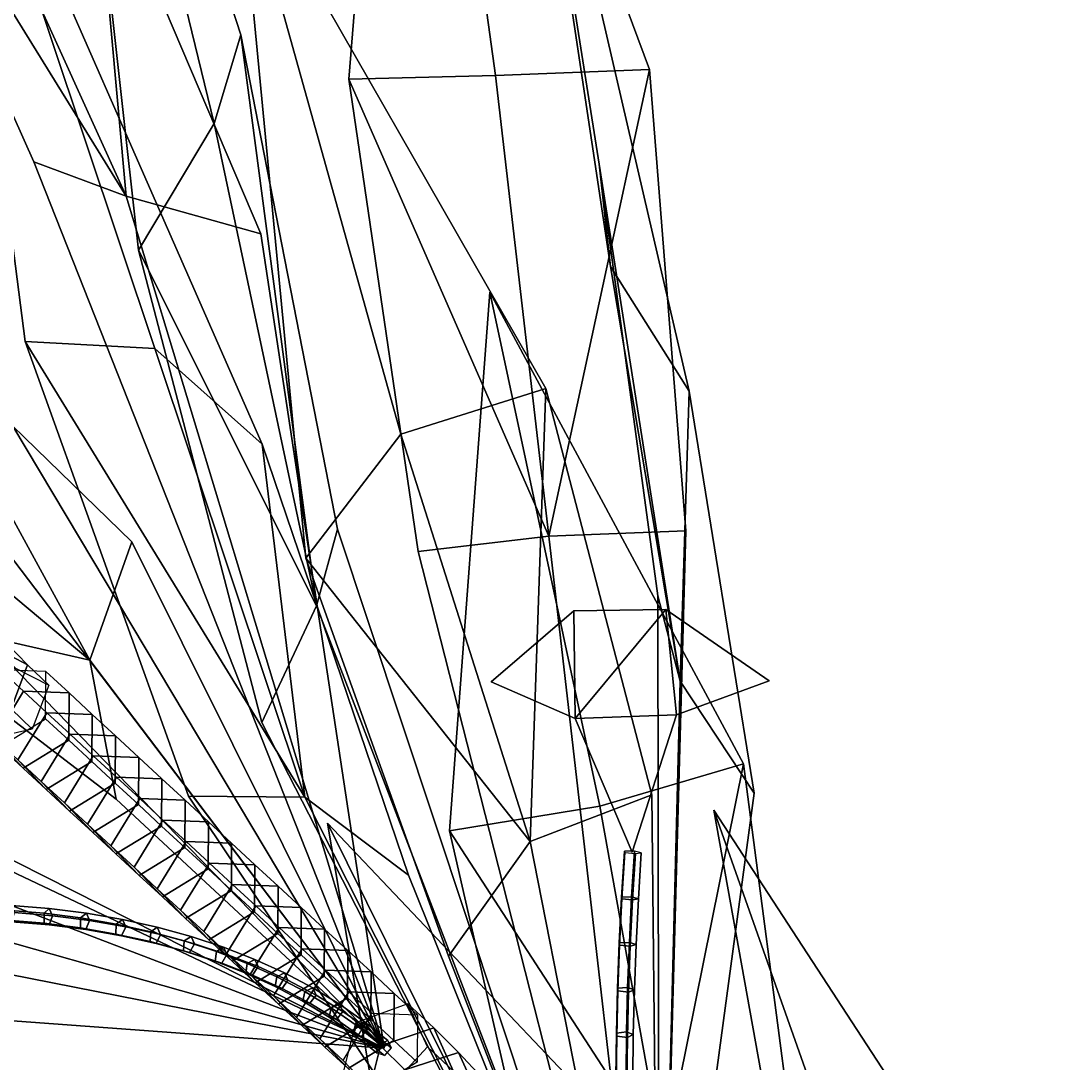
# Model space of a CAD drawing. Header units: metres. Extents: x -366 to 149, y -229 to 234.
# Drawn here: x -53.7 to -20.08, y 85.99 to 119.72 of the extents above; entities that cross this region are included whole.
import ezdxf

# ---------------------------------------------------------------- set-up
doc = ezdxf.new("R2010")
doc.units = ezdxf.units.M

msp = doc.modelspace()

# ---------------------------------------------------------------- linework, layer by layer
at = {"layer": 'coral-li_Intrnd', "color": 3}
for points in [[(-53.4793, 98.8821, 434.1745), (-54.1523, 99.5662, 435.1648), (-55.2157, 100.1099, 434.0666), (-54.5541, 99.4371, 433.0932)], [(-54.01513, 97.4591, 434.7403), (-54.7067, 98.1616, 435.7581), (-54.1523, 99.5662, 435.1648), (-53.4793, 98.8821, 434.1745)], [(-52.7984, 98.2219, 433.1588), (-53.4793, 98.8821, 434.1745), (-54.5541, 99.4371, 433.0932), (-53.8732, 98.7769, 432.0775)], [(-53.3342, 96.7988, 433.7246), (-54.01513, 97.4591, 434.7403), (-53.4793, 98.8821, 434.1745), (-52.7984, 98.2219, 433.1588)], [(-53.6124, 98.0225, 430.6979), (-54.3644, 98.7169, 431.835), (-55.2995, 97.1914, 432.1482), (-54.5475, 96.497, 431.0112)], [(-52.1386, 97.9684, 431.7058), (-52.8906, 98.6628, 432.8428), (-54.3644, 98.7169, 431.835), (-53.6124, 98.0225, 430.6979)], [(-52.1488, 96.441, 432.6319), (-52.9009, 97.1354, 433.769), (-52.8906, 98.6628, 432.8428), (-52.1386, 97.9684, 431.7058)], [(-52.8603, 97.328, 429.5609), (-53.6124, 98.0225, 430.6979), (-54.5475, 96.497, 431.0112), (-53.7954, 95.8025, 429.8741)], [(-51.3865, 97.2739, 430.5687), (-52.1386, 97.9684, 431.7058), (-53.6124, 98.0225, 430.6979), (-52.8603, 97.328, 429.5609)], [(-51.3967, 95.7465, 431.4948), (-52.1488, 96.441, 432.6319), (-52.1386, 97.9684, 431.7058), (-51.3865, 97.2739, 430.5687)], [(-54.7677, 96.4727, 432.9757), (-55.4486, 97.1329, 433.9914), (-54.01513, 97.4591, 434.7403), (-53.3342, 96.7988, 433.7246)], [(-54.5475, 96.497, 431.0112), (-55.2995, 97.1914, 432.1482), (-54.3811, 96.2313, 433.3421), (-53.629, 95.5368, 432.2051)], [(-52.1083, 96.6335, 428.4238), (-52.8603, 97.328, 429.5609), (-53.7954, 95.8025, 429.8741), (-53.04338, 95.108, 428.7371)], [(-50.6344, 96.5794, 429.4317), (-51.3865, 97.2739, 430.5687), (-52.8603, 97.328, 429.5609), (-52.1083, 96.6335, 428.4238)], [(-50.6447, 95.05206, 430.3578), (-51.3967, 95.7465, 431.4948), (-51.3865, 97.2739, 430.5687), (-50.6344, 96.5794, 429.4317)], [(-53.629, 95.5368, 432.2051), (-54.3811, 96.2313, 433.3421), (-52.9009, 97.1354, 433.769), (-52.1488, 96.441, 432.6319)], [(-53.7954, 95.8025, 429.8741), (-54.5475, 96.497, 431.0112), (-53.629, 95.5368, 432.2051), (-52.877, 94.8423, 431.068)], [(-51.3562, 95.939, 427.2868), (-52.1083, 96.6335, 428.4238), (-53.04338, 95.108, 428.7371), (-52.2913, 94.4136, 427.6)], [(-49.8824, 95.8849, 428.2946), (-50.6344, 96.5794, 429.4317), (-52.1083, 96.6335, 428.4238), (-51.3562, 95.939, 427.2868)], [(-49.8926, 94.3575, 429.2207), (-50.6447, 95.05206, 430.3578), (-50.6344, 96.5794, 429.4317), (-49.8824, 95.8849, 428.2946)], [(-52.877, 94.8423, 431.068), (-53.629, 95.5368, 432.2051), (-52.1488, 96.441, 432.6319), (-51.3967, 95.7465, 431.4948)], [(-53.04338, 95.108, 428.7371), (-53.7954, 95.8025, 429.8741), (-52.877, 94.8423, 431.068), (-52.1249, 94.1479, 429.931)], [(-50.6041, 95.2446, 426.1497), (-51.3562, 95.939, 427.2868), (-52.2913, 94.4136, 427.6), (-51.5392, 93.7191, 426.463)], [(-49.1303, 95.1905, 427.1576), (-49.8824, 95.8849, 428.2946), (-51.3562, 95.939, 427.2868), (-50.6041, 95.2446, 426.1497)], [(-49.1406, 93.6631, 428.0837), (-49.8926, 94.3575, 429.2207), (-49.8824, 95.8849, 428.2946), (-49.1303, 95.1905, 427.1576)], [(-52.1249, 94.1479, 429.931), (-52.877, 94.8423, 431.068), (-51.3967, 95.7465, 431.4948), (-50.6447, 95.05206, 430.3578)], [(-49.8521, 94.5501, 425.0127), (-50.6041, 95.2446, 426.1497), (-51.5392, 93.7191, 426.463), (-50.7872, 93.02465, 425.3259)], [(-48.3783, 94.496, 426.0205), (-49.1303, 95.1905, 427.1576), (-50.6041, 95.2446, 426.1497), (-49.8521, 94.5501, 425.0127)], [(-48.3885, 92.9686, 426.9466), (-49.1406, 93.6631, 428.0837), (-49.1303, 95.1905, 427.1576), (-48.3783, 94.496, 426.0205)], [(-52.2913, 94.4136, 427.6), (-53.04338, 95.108, 428.7371), (-52.1249, 94.1479, 429.931), (-51.3729, 93.4534, 428.7939)], [(-51.3729, 93.4534, 428.7939), (-52.1249, 94.1479, 429.931), (-50.6447, 95.05206, 430.3578), (-49.8926, 94.3575, 429.2207)], [(-49.1, 93.8556, 423.8756), (-49.8521, 94.5501, 425.0127), (-50.7872, 93.02465, 425.3259), (-50.03514, 92.3301, 424.1888)], [(-47.6262, 93.8015, 424.8835), (-48.3783, 94.496, 426.0205), (-49.8521, 94.5501, 425.0127), (-49.1, 93.8556, 423.8756)], [(-47.6364, 92.2741, 425.8096), (-48.3885, 92.9686, 426.9466), (-48.3783, 94.496, 426.0205), (-47.6262, 93.8015, 424.8835)], [(-51.5392, 93.7191, 426.463), (-52.2913, 94.4136, 427.6), (-51.3729, 93.4534, 428.7939), (-50.6208, 92.7589, 427.6569)], [(-50.6208, 92.7589, 427.6569), (-51.3729, 93.4534, 428.7939), (-49.8926, 94.3575, 429.2207), (-49.1406, 93.6631, 428.0837)], [(-48.348, 93.1611, 422.7386), (-49.1, 93.8556, 423.8756), (-50.03514, 92.3301, 424.1888), (-49.283, 91.6357, 423.0518)], [(-46.8741, 93.1071, 423.7464), (-47.6262, 93.8015, 424.8835), (-49.1, 93.8556, 423.8756), (-48.348, 93.1611, 422.7386)], [(-46.8844, 91.5796, 424.6725), (-47.6364, 92.2741, 425.8096), (-47.6262, 93.8015, 424.8835), (-46.8741, 93.1071, 423.7464)], [(-50.7872, 93.02465, 425.3259), (-51.5392, 93.7191, 426.463), (-50.6208, 92.7589, 427.6569), (-49.8687, 92.06448, 426.5198)], [(-49.8687, 92.06448, 426.5198), (-50.6208, 92.7589, 427.6569), (-49.1406, 93.6631, 428.0837), (-48.3885, 92.9686, 426.9466)], [(-47.5959, 92.4667, 421.6015), (-48.348, 93.1611, 422.7386), (-49.283, 91.6357, 423.0518), (-48.531, 90.9412, 421.9147)], [(-46.1221, 92.4126, 422.6093), (-46.8741, 93.1071, 423.7464), (-48.348, 93.1611, 422.7386), (-47.5959, 92.4667, 421.6015)], [(-46.1323, 90.8852, 423.5355), (-46.8844, 91.5796, 424.6725), (-46.8741, 93.1071, 423.7464), (-46.1221, 92.4126, 422.6093)], [(-50.03514, 92.3301, 424.1888), (-50.7872, 93.02465, 425.3259), (-49.8687, 92.06448, 426.5198), (-49.1167, 91.37, 425.3828)], [(-49.1167, 91.37, 425.3828), (-49.8687, 92.06448, 426.5198), (-48.3885, 92.9686, 426.9466), (-47.6364, 92.2741, 425.8096)], [(-46.8438, 91.7722, 420.4644), (-47.5959, 92.4667, 421.6015), (-48.531, 90.9412, 421.9147), (-47.7789, 90.2467, 420.7777)], [(-45.37, 91.7181, 421.4723), (-46.1221, 92.4126, 422.6093), (-47.5959, 92.4667, 421.6015), (-46.8438, 91.7722, 420.4644)], [(-49.283, 91.6357, 423.0518), (-50.03514, 92.3301, 424.1888), (-49.1167, 91.37, 425.3828), (-48.3646, 90.6755, 424.2457)], [(-48.3646, 90.6755, 424.2457), (-49.1167, 91.37, 425.3828), (-47.6364, 92.2741, 425.8096), (-46.8844, 91.5796, 424.6725)], [(-45.3803, 90.1907, 422.3984), (-46.1323, 90.8852, 423.5355), (-46.1221, 92.4126, 422.6093), (-45.37, 91.7181, 421.4723)], [(-46.09182, 91.07777, 419.3274), (-46.8438, 91.7722, 420.4644), (-47.7789, 90.2467, 420.7777), (-47.0269, 89.5522, 419.6406)], [(-44.618, 91.02368, 420.3352), (-45.37, 91.7181, 421.4723), (-46.8438, 91.7722, 420.4644), (-46.09182, 91.07777, 419.3274)], [(-48.531, 90.9412, 421.9147), (-49.283, 91.6357, 423.0518), (-48.3646, 90.6755, 424.2457), (-47.6126, 89.981, 423.1086)], [(-47.6126, 89.981, 423.1086), (-48.3646, 90.6755, 424.2457), (-46.8844, 91.5796, 424.6725), (-46.1323, 90.8852, 423.5355)], [(-44.6282, 89.4962, 421.2614), (-45.3803, 90.1907, 422.3984), (-45.37, 91.7181, 421.4723), (-44.618, 91.02368, 420.3352)], [(-45.3397, 90.3832, 418.1903), (-46.09182, 91.07777, 419.3274), (-47.0269, 89.5522, 419.6406), (-46.2748, 88.8578, 418.5036)], [(-43.8659, 90.3292, 419.1982), (-44.618, 91.02368, 420.3352), (-46.09182, 91.07777, 419.3274), (-45.3397, 90.3832, 418.1903)], [(-47.7789, 90.2467, 420.7777), (-48.531, 90.9412, 421.9147), (-47.6126, 89.981, 423.1086), (-46.8605, 89.2865, 421.9716)], [(-46.8605, 89.2865, 421.9716), (-47.6126, 89.981, 423.1086), (-46.1323, 90.8852, 423.5355), (-45.3803, 90.1907, 422.3984)], [(-43.8761, 88.8018, 420.1243), (-44.6282, 89.4962, 421.2614), (-44.618, 91.02368, 420.3352), (-43.8659, 90.3292, 419.1982)], [(-47.0269, 89.5522, 419.6406), (-47.7789, 90.2467, 420.7777), (-46.8605, 89.2865, 421.9716), (-46.1084, 88.5921, 420.8345)], [(-46.1084, 88.5921, 420.8345), (-46.8605, 89.2865, 421.9716), (-45.3803, 90.1907, 422.3984), (-44.6282, 89.4962, 421.2614)], [(-44.5877, 89.6888, 417.0533), (-45.3397, 90.3832, 418.1903), (-46.2748, 88.8578, 418.5036), (-45.5227, 88.1633, 417.3665)], [(-43.1138, 89.6347, 418.0611), (-43.8659, 90.3292, 419.1982), (-45.3397, 90.3832, 418.1903), (-44.5877, 89.6888, 417.0533)], [(-43.1241, 88.1073, 418.9872), (-43.8761, 88.8018, 420.1243), (-43.8659, 90.3292, 419.1982), (-43.1138, 89.6347, 418.0611)], [(-46.2748, 88.8578, 418.5036), (-47.0269, 89.5522, 419.6406), (-46.1084, 88.5921, 420.8345), (-45.3564, 87.8976, 419.6975)], [(-45.3564, 87.8976, 419.6975), (-46.1084, 88.5921, 420.8345), (-44.6282, 89.4962, 421.2614), (-43.8761, 88.8018, 420.1243)], [(-43.8356, 88.9943, 415.9162), (-44.5877, 89.6888, 417.0533), (-45.5227, 88.1633, 417.3665), (-44.7707, 87.4688, 416.2295)], [(-42.3618, 88.9402, 416.9241), (-43.1138, 89.6347, 418.0611), (-44.5877, 89.6888, 417.0533), (-43.8356, 88.9943, 415.9162)], [(-42.372, 87.4128, 417.8502), (-43.1241, 88.1073, 418.9872), (-43.1138, 89.6347, 418.0611), (-42.3618, 88.9402, 416.9241)], [(-45.5227, 88.1633, 417.3665), (-46.2748, 88.8578, 418.5036), (-45.3564, 87.8976, 419.6975), (-44.6043, 87.2031, 418.5604)], [(-44.6043, 87.2031, 418.5604), (-45.3564, 87.8976, 419.6975), (-43.8761, 88.8018, 420.1243), (-43.1241, 88.1073, 418.9872)], [(-43.08358, 88.2998, 414.7792), (-43.8356, 88.9943, 415.9162), (-44.7707, 87.4688, 416.2295), (-44.01866, 86.7743, 415.0924)], [(-41.6097, 88.2457, 415.787), (-42.3618, 88.9402, 416.9241), (-43.8356, 88.9943, 415.9162), (-43.08358, 88.2998, 414.7792)], [(-41.62, 86.7183, 416.7131), (-42.372, 87.4128, 417.8502), (-42.3618, 88.9402, 416.9241), (-41.6097, 88.2457, 415.787)], [(-44.7707, 87.4688, 416.2295), (-45.5227, 88.1633, 417.3665), (-44.6043, 87.2031, 418.5604), (-43.8523, 86.5086, 417.4234)], [(-43.8523, 86.5086, 417.4234), (-44.6043, 87.2031, 418.5604), (-43.1241, 88.1073, 418.9872), (-42.372, 87.4128, 417.8502)], [(-42.3315, 87.6054, 413.6421), (-43.08358, 88.2998, 414.7792), (-44.01866, 86.7743, 415.0924), (-43.2666, 86.07992, 413.9554)], [(-40.8577, 87.5513, 414.65), (-41.6097, 88.2457, 415.787), (-43.08358, 88.2998, 414.7792), (-42.3315, 87.6054, 413.6421)], [(-40.8679, 86.0239, 415.5761), (-41.62, 86.7183, 416.7131), (-41.6097, 88.2457, 415.787), (-40.8577, 87.5513, 414.65)], [(-40.3309, 87.1362, 412.9566), (-41.1691, 87.9108, 414.2244), (-42.8663, 87.2997, 413.4751), (-42.05012, 86.5462, 412.2413)], [(-39.6992, 85.744, 414.2247), (-40.5374, 86.5186, 415.4925), (-41.1691, 87.9108, 414.2244), (-40.3309, 87.1362, 412.9566)], [(-44.01866, 86.7743, 415.0924), (-44.7707, 87.4688, 416.2295), (-43.8523, 86.5086, 417.4234), (-43.1002, 85.8142, 416.2863)], [(-43.1002, 85.8142, 416.2863), (-43.8523, 86.5086, 417.4234), (-42.372, 87.4128, 417.8502), (-41.62, 86.7183, 416.7131)], [(-42.05012, 86.5462, 412.2413), (-42.8663, 87.2997, 413.4751), (-43.2904, 85.5607, 414.2567), (-42.4878, 84.8201, 413.0439)], [(-39.5269, 86.3389, 411.6807), (-40.3309, 87.1362, 412.9566), (-42.05012, 86.5462, 412.2413), (-41.2672, 85.7706, 410.9997)], [(-38.8952, 84.9467, 412.9488), (-39.6992, 85.744, 414.2247), (-40.3309, 87.1362, 412.9566), (-39.5269, 86.3389, 411.6807)], [(-43.2666, 86.07992, 413.9554), (-44.01866, 86.7743, 415.0924), (-43.1002, 85.8142, 416.2863), (-42.3481, 85.1197, 415.1493)], [(-42.3481, 85.1197, 415.1493), (-43.1002, 85.8142, 416.2863), (-41.62, 86.7183, 416.7131), (-40.8679, 86.0239, 415.5761)], [(-41.2672, 85.7706, 410.9997), (-42.05012, 86.5462, 412.2413), (-42.4878, 84.8201, 413.0439), (-41.7178, 84.05778, 411.8234)], [(-41.04321, 84.3272, 414.2626), (-41.8593, 85.08069, 415.4964), (-40.5374, 86.5186, 415.4925), (-39.6992, 85.744, 414.2247)], [(-38.7576, 85.5192, 410.3977), (-39.5269, 86.3389, 411.6807), (-41.2672, 85.7706, 410.9997), (-40.518, 84.9732, 409.7511)], [(-38.1259, 84.1271, 411.6658), (-38.8952, 84.9467, 412.9488), (-39.5269, 86.3389, 411.6807), (-38.7576, 85.5192, 410.3977)]]:
    msp.add_3dface(points, dxfattribs=at)
at = {"layer": 'coral-li_Leaf', "color": 3}
for points in [[(-35.79, 100.622, 404.2318), (-38.4752, 98.3327, 402.8999), (-35.7534, 97.1376, 405.7284)], [(-35.79, 100.622, 404.2318), (-35.7534, 97.1376, 405.7284), (-38.4752, 98.3327, 402.8999)], [(-35.7534, 97.1376, 405.7284), (-32.8177, 100.671, 404.9472), (-35.79, 100.622, 404.2318)], [(-35.7534, 97.1376, 405.7284), (-35.79, 100.622, 404.2318), (-32.8177, 100.671, 404.9472)], [(-32.4736, 97.2571, 405.6942), (-32.8177, 100.671, 404.9472), (-35.7534, 97.1376, 405.7284)], [(-32.4736, 97.2571, 405.6942), (-35.7534, 97.1376, 405.7284), (-32.8177, 100.671, 404.9472)], [(-29.4675, 98.3613, 403.1729), (-32.8177, 100.671, 404.9472), (-32.4736, 97.2571, 405.6942)], [(-29.4675, 98.3613, 403.1729), (-32.4736, 97.2571, 405.6942), (-32.8177, 100.671, 404.9472)], [(-32.4736, 97.2571, 405.6942), (-35.7534, 97.1376, 405.7284), (-33.9089, 92.817, 404.9418)], [(-32.4736, 97.2571, 405.6942), (-33.9089, 92.817, 404.9418), (-35.7534, 97.1376, 405.7284)]]:
    msp.add_3dface(points, dxfattribs=at)
at = {"layer": 'coral-li_Mrstm', "color": 3}
for points in [[(-38.3275, 117.9492, 439.2144), (-41.3241, 139.5646, 463.4008), (-43.08503, 117.8322, 437.3299)], [(-38.3275, 117.9492, 439.2144), (-43.08503, 117.8322, 437.3299), (-41.3241, 139.5646, 463.4008)], [(-33.3497, 118.1437, 438.0386), (-41.3241, 139.5646, 463.4008), (-38.3275, 117.9492, 439.2144)], [(-33.3497, 118.1437, 438.0386), (-38.3275, 117.9492, 439.2144), (-41.3241, 139.5646, 463.4008)], [(-46.577, 119.2641, 434.62), (-52.79, 138.3678, 462.2268), (-47.4415, 116.4011, 438.7738)], [(-46.577, 119.2641, 434.62), (-47.4415, 116.4011, 438.7738), (-52.79, 138.3678, 462.2268)], [(-47.4415, 116.4011, 438.7738), (-52.79, 138.3678, 462.2268), (-49.8944, 112.3014, 440.6108)], [(-47.4415, 116.4011, 438.7738), (-49.8944, 112.3014, 440.6108), (-52.79, 138.3678, 462.2268)], [(-32.05735, 107.7394, 446.8693), (-37.5623, 131.4703, 470.7906), (-34.6102, 111.7698, 445.0154)], [(-32.05735, 107.7394, 446.8693), (-34.6102, 111.7698, 445.0154), (-37.5623, 131.4703, 470.7906)], [(-34.6102, 111.7698, 445.0154), (-37.5623, 131.4703, 470.7906), (-34.9785, 115.0806, 441.1293)], [(-34.6102, 111.7698, 445.0154), (-34.9785, 115.0806, 441.1293), (-37.5623, 131.4703, 470.7906)], [(-53.5557, 109.3448, 441.491), (-56.1427, 129.3531, 469.0349), (-49.3641, 109.1209, 444.4199)], [(-53.5557, 109.3448, 441.491), (-49.3641, 109.1209, 444.4199), (-56.1427, 129.3531, 469.0349)], [(-49.3641, 109.1209, 444.4199), (-56.1427, 129.3531, 469.0349), (-45.8901, 106.0224, 446.5481)], [(-49.3641, 109.1209, 444.4199), (-45.8901, 106.0224, 446.5481), (-56.1427, 129.3531, 469.0349)], [(-50.286, 114.0432, 445.0317), (-56.1265, 126.8772, 462.9653), (-59.2674, 128.5624, 459.292)], [(-50.286, 114.0432, 445.0317), (-59.2674, 128.5624, 459.292), (-56.1265, 126.8772, 462.9653)], [(-50.286, 114.0432, 445.0317), (-59.2674, 128.5624, 459.292), (-53.2755, 115.158, 441.8487)], [(-50.286, 114.0432, 445.0317), (-53.2755, 115.158, 441.8487), (-59.2674, 128.5624, 459.292)], [(-51.3253, 125.4932, 464.075), (-56.1265, 126.8772, 462.9653), (-50.286, 114.0432, 445.0317)], [(-51.3253, 125.4932, 464.075), (-50.286, 114.0432, 445.0317), (-56.1265, 126.8772, 462.9653)], [(-45.926, 112.8296, 445.8756), (-51.3253, 125.4932, 464.075), (-50.286, 114.0432, 445.0317)], [(-45.926, 112.8296, 445.8756), (-50.286, 114.0432, 445.0317), (-51.3253, 125.4932, 464.075)], [(-44.4737, 102.3325, 448.9908), (-46.6682, 125.1954, 474.2527), (-41.3921, 106.3449, 448.2141)], [(-44.4737, 102.3325, 448.9908), (-41.3921, 106.3449, 448.2141), (-46.6682, 125.1954, 474.2527)], [(-41.3921, 106.3449, 448.2141), (-46.6682, 125.1954, 474.2527), (-36.7022, 107.8236, 446.7938)], [(-41.3921, 106.3449, 448.2141), (-36.7022, 107.8236, 446.7938), (-46.6682, 125.1954, 474.2527)], [(-46.577, 119.2641, 434.62), (-47.4415, 116.4011, 438.7738), (-44.1264, 100.793, 422.4693)], [(-46.577, 119.2641, 434.62), (-44.1264, 100.793, 422.4693), (-47.4415, 116.4011, 438.7738)], [(-43.4462, 103.2692, 418.6483), (-46.577, 119.2641, 434.62), (-44.1264, 100.793, 422.4693)], [(-43.4462, 103.2692, 418.6483), (-44.1264, 100.793, 422.4693), (-46.577, 119.2641, 434.62)], [(-41.9388, 86.4779, 414.5904), (-60.8418, 118.1129, 432.7832), (-64.1268, 115.6668, 434.8855)], [(-41.9388, 86.4779, 414.5904), (-64.1268, 115.6668, 434.8855), (-60.8418, 118.1129, 432.7832)], [(-33.3497, 118.1437, 438.0386), (-38.3275, 117.9492, 439.2144), (-36.5997, 103.0422, 422.032)], [(-33.3497, 118.1437, 438.0386), (-36.5997, 103.0422, 422.032), (-38.3275, 117.9492, 439.2144)], [(-32.1628, 103.2193, 420.8169), (-33.3497, 118.1437, 438.0386), (-36.5997, 103.0422, 422.032)], [(-32.1628, 103.2193, 420.8169), (-36.5997, 103.0422, 422.032), (-33.3497, 118.1437, 438.0386)], [(-36.5997, 103.0422, 422.032), (-38.3275, 117.9492, 439.2144), (-43.08503, 117.8322, 437.3299)], [(-36.5997, 103.0422, 422.032), (-43.08503, 117.8322, 437.3299), (-38.3275, 117.9492, 439.2144)], [(-36.5997, 103.0422, 422.032), (-43.08503, 117.8322, 437.3299), (-40.8309, 102.5494, 420.5607)], [(-36.5997, 103.0422, 422.032), (-40.8309, 102.5494, 420.5607), (-43.08503, 117.8322, 437.3299)], [(-44.1264, 100.793, 422.4693), (-47.4415, 116.4011, 438.7738), (-49.8944, 112.3014, 440.6108)], [(-44.1264, 100.793, 422.4693), (-49.8944, 112.3014, 440.6108), (-47.4415, 116.4011, 438.7738)], [(-64.1268, 115.6668, 434.8855), (-67.0916, 112.2997, 434.4563), (-41.9388, 86.4779, 414.5904)], [(-64.1268, 115.6668, 434.8855), (-41.9388, 86.4779, 414.5904), (-67.0916, 112.2997, 434.4563)], [(-50.286, 114.0432, 445.0317), (-53.2755, 115.158, 441.8487), (-41.9388, 86.4779, 414.5904)], [(-50.286, 114.0432, 445.0317), (-41.9388, 86.4779, 414.5904), (-53.2755, 115.158, 441.8487)], [(-32.3472, 98.3528, 426.7041), (-34.6102, 111.7698, 445.0154), (-34.9785, 115.0806, 441.1293)], [(-32.3472, 98.3528, 426.7041), (-34.9785, 115.0806, 441.1293), (-34.6102, 111.7698, 445.0154)], [(-32.3472, 98.3528, 426.7041), (-34.9785, 115.0806, 441.1293), (-33.07013, 101.1093, 423.2126)], [(-32.3472, 98.3528, 426.7041), (-33.07013, 101.1093, 423.2126), (-34.9785, 115.0806, 441.1293)], [(-41.9388, 86.4779, 414.5904), (-45.926, 112.8296, 445.8756), (-50.286, 114.0432, 445.0317)], [(-41.9388, 86.4779, 414.5904), (-50.286, 114.0432, 445.0317), (-45.926, 112.8296, 445.8756)], [(-44.1264, 100.793, 422.4693), (-49.8944, 112.3014, 440.6108), (-45.8952, 97.01455, 424.174)], [(-44.1264, 100.793, 422.4693), (-45.8952, 97.01455, 424.174), (-49.8944, 112.3014, 440.6108)], [(-32.05735, 107.7394, 446.8693), (-34.6102, 111.7698, 445.0154), (-32.3472, 98.3528, 426.7041)], [(-32.05735, 107.7394, 446.8693), (-32.3472, 98.3528, 426.7041), (-34.6102, 111.7698, 445.0154)], [(-34.9512, 94.3025, 421.3026), (-38.5092, 110.9383, 449.0836), (-39.8195, 93.5103, 419.935)], [(-34.9512, 94.3025, 421.3026), (-39.8195, 93.5103, 419.935), (-38.5092, 110.9383, 449.0836)], [(-30.3011, 95.6783, 419.6651), (-38.5092, 110.9383, 449.0836), (-34.9512, 94.3025, 421.3026)], [(-30.3011, 95.6783, 419.6651), (-34.9512, 94.3025, 421.3026), (-38.5092, 110.9383, 449.0836)], [(-51.4633, 99.03101, 453.422), (-59.3985, 105.6692, 473.7544), (-57.4693, 109.9976, 471.8201)], [(-51.4633, 99.03101, 453.422), (-57.4693, 109.9976, 471.8201), (-59.3985, 105.6692, 473.7544)], [(-51.4633, 99.03101, 453.422), (-57.4693, 109.9976, 471.8201), (-50.1109, 102.8545, 451.4564)], [(-51.4633, 99.03101, 453.422), (-50.1109, 102.8545, 451.4564), (-57.4693, 109.9976, 471.8201)], [(-48.2726, 94.6336, 424.8656), (-53.5557, 109.3448, 441.491), (-44.5068, 94.5943, 427.5135)], [(-48.2726, 94.6336, 424.8656), (-44.5068, 94.5943, 427.5135), (-53.5557, 109.3448, 441.491)], [(-53.5557, 109.3448, 441.491), (-49.3641, 109.1209, 444.4199), (-44.5068, 94.5943, 427.5135)], [(-53.5557, 109.3448, 441.491), (-44.5068, 94.5943, 427.5135), (-49.3641, 109.1209, 444.4199)], [(-44.5068, 94.5943, 427.5135), (-49.3641, 109.1209, 444.4199), (-45.8901, 106.0224, 446.5481)], [(-44.5068, 94.5943, 427.5135), (-45.8901, 106.0224, 446.5481), (-49.3641, 109.1209, 444.4199)], [(-37.206, 93.1617, 430.0724), (-41.3921, 106.3449, 448.2141), (-36.7022, 107.8236, 446.7938)], [(-37.206, 93.1617, 430.0724), (-36.7022, 107.8236, 446.7938), (-41.3921, 106.3449, 448.2141)], [(-37.206, 93.1617, 430.0724), (-36.7022, 107.8236, 446.7938), (-33.2654, 94.6709, 428.4895)], [(-37.206, 93.1617, 430.0724), (-33.2654, 94.6709, 428.4895), (-36.7022, 107.8236, 446.7938)], [(-29.9566, 94.7302, 428.2392), (-32.05735, 107.7394, 446.8693), (-32.3472, 98.3528, 426.7041)], [(-29.9566, 94.7302, 428.2392), (-32.3472, 98.3528, 426.7041), (-32.05735, 107.7394, 446.8693)], [(-44.4737, 102.3325, 448.9908), (-41.3921, 106.3449, 448.2141), (-37.206, 93.1617, 430.0724)], [(-44.4737, 102.3325, 448.9908), (-37.206, 93.1617, 430.0724), (-41.3921, 106.3449, 448.2141)], [(-44.5068, 94.5943, 427.5135), (-45.8901, 106.0224, 446.5481), (-41.1489, 92.07185, 429.1483)], [(-44.5068, 94.5943, 427.5135), (-41.1489, 92.07185, 429.1483), (-45.8901, 106.0224, 446.5481)], [(-58.6175, 100.655, 474.4222), (-59.3985, 105.6692, 473.7544), (-51.4633, 99.03101, 453.422)], [(-58.6175, 100.655, 474.4222), (-51.4633, 99.03101, 453.422), (-59.3985, 105.6692, 473.7544)], [(-33.03265, 71.9307, 394.1835), (-43.4462, 103.2692, 418.6483), (-44.1264, 100.793, 422.4693)], [(-33.03265, 71.9307, 394.1835), (-44.1264, 100.793, 422.4693), (-43.4462, 103.2692, 418.6483)], [(-33.03265, 71.9307, 394.1835), (-32.1628, 103.2193, 420.8169), (-36.5997, 103.0422, 422.032)], [(-33.03265, 71.9307, 394.1835), (-36.5997, 103.0422, 422.032), (-32.1628, 103.2193, 420.8169)], [(-41.9388, 86.4779, 414.5904), (-74.8918, 103.1337, 432.6392), (-73.9873, 101.6733, 436.9105)], [(-41.9388, 86.4779, 414.5904), (-73.9873, 101.6733, 436.9105), (-74.8918, 103.1337, 432.6392)], [(-36.5997, 103.0422, 422.032), (-40.8309, 102.5494, 420.5607), (-33.03265, 71.9307, 394.1835)], [(-36.5997, 103.0422, 422.032), (-33.03265, 71.9307, 394.1835), (-40.8309, 102.5494, 420.5607)], [(-51.4633, 99.03101, 453.422), (-50.1109, 102.8545, 451.4564), (-41.9388, 86.4779, 414.5904)], [(-51.4633, 99.03101, 453.422), (-41.9388, 86.4779, 414.5904), (-50.1109, 102.8545, 451.4564)], [(-39.8559, 89.4544, 430.7271), (-44.4737, 102.3325, 448.9908), (-37.206, 93.1617, 430.0724)], [(-39.8559, 89.4544, 430.7271), (-37.206, 93.1617, 430.0724), (-44.4737, 102.3325, 448.9908)], [(-73.9873, 101.6733, 436.9105), (-72.5946, 98.2031, 439.4263), (-41.9388, 86.4779, 414.5904)], [(-73.9873, 101.6733, 436.9105), (-41.9388, 86.4779, 414.5904), (-72.5946, 98.2031, 439.4263)], [(-32.3472, 98.3528, 426.7041), (-33.07013, 101.1093, 423.2126), (-33.03265, 71.9307, 394.1835)], [(-32.3472, 98.3528, 426.7041), (-33.03265, 71.9307, 394.1835), (-33.07013, 101.1093, 423.2126)], [(-50.6185, 94.5358, 453.9453), (-58.6175, 100.655, 474.4222), (-51.4633, 99.03101, 453.422)], [(-50.6185, 94.5358, 453.9453), (-51.4633, 99.03101, 453.422), (-58.6175, 100.655, 474.4222)], [(-44.1264, 100.793, 422.4693), (-45.8952, 97.01455, 424.174), (-33.03265, 71.9307, 394.1835)], [(-44.1264, 100.793, 422.4693), (-33.03265, 71.9307, 394.1835), (-45.8952, 97.01455, 424.174)], [(-41.9388, 86.4779, 414.5904), (-50.6185, 94.5358, 453.9453), (-51.4633, 99.03101, 453.422)], [(-41.9388, 86.4779, 414.5904), (-51.4633, 99.03101, 453.422), (-50.6185, 94.5358, 453.9453)], [(-33.03265, 71.9307, 394.1835), (-29.9566, 94.7302, 428.2392), (-32.3472, 98.3528, 426.7041)], [(-33.03265, 71.9307, 394.1835), (-32.3472, 98.3528, 426.7041), (-29.9566, 94.7302, 428.2392)], [(-30.3011, 95.6783, 419.6651), (-34.9512, 94.3025, 421.3026), (-32.896, 82.837, 401.6874)], [(-30.3011, 95.6783, 419.6651), (-32.896, 82.837, 401.6874), (-34.9512, 94.3025, 421.3026)], [(-28.7746, 84.09245, 400.0648), (-30.3011, 95.6783, 419.6651), (-32.896, 82.837, 401.6874)], [(-28.7746, 84.09245, 400.0648), (-32.896, 82.837, 401.6874), (-30.3011, 95.6783, 419.6651)], [(-33.03265, 71.9307, 394.1835), (-48.2726, 94.6336, 424.8656), (-44.5068, 94.5943, 427.5135)], [(-33.03265, 71.9307, 394.1835), (-44.5068, 94.5943, 427.5135), (-48.2726, 94.6336, 424.8656)], [(-44.5068, 94.5943, 427.5135), (-41.1489, 92.07185, 429.1483), (-33.03265, 71.9307, 394.1835)], [(-44.5068, 94.5943, 427.5135), (-33.03265, 71.9307, 394.1835), (-41.1489, 92.07185, 429.1483)], [(-37.206, 93.1617, 430.0724), (-33.2654, 94.6709, 428.4895), (-33.03265, 71.9307, 394.1835)], [(-37.206, 93.1617, 430.0724), (-33.03265, 71.9307, 394.1835), (-33.2654, 94.6709, 428.4895)], [(-32.896, 82.837, 401.6874), (-34.9512, 94.3025, 421.3026), (-39.8195, 93.5103, 419.935)], [(-32.896, 82.837, 401.6874), (-39.8195, 93.5103, 419.935), (-34.9512, 94.3025, 421.3026)], [(-27.0369, 70.7244, 364.2097), (-31.2571, 94.1734, 388.6643), (-24.5027, 75.04896, 363.1727)], [(-27.0369, 70.7244, 364.2097), (-24.5027, 75.04896, 363.1727), (-31.2571, 94.1734, 388.6643)], [(-24.5027, 75.04896, 363.1727), (-31.2571, 94.1734, 388.6643), (-20.07947, 77.03185, 361.5291)], [(-24.5027, 75.04896, 363.1727), (-20.07947, 77.03185, 361.5291), (-31.2571, 94.1734, 388.6643)], [(-33.54, 82.9666, 391.8088), (-43.7731, 93.7546, 422.5431), (-36.7846, 79.6762, 394.0098)], [(-33.54, 82.9666, 391.8088), (-36.7846, 79.6762, 394.0098), (-43.7731, 93.7546, 422.5431)], [(-36.7846, 79.6762, 394.0098), (-43.7731, 93.7546, 422.5431), (-40.8904, 76.7077, 393.2824)], [(-36.7846, 79.6762, 394.0098), (-40.8904, 76.7077, 393.2824), (-43.7731, 93.7546, 422.5431)], [(-32.896, 82.837, 401.6874), (-39.8195, 93.5103, 419.935), (-37.1268, 81.7254, 400.6032)], [(-32.896, 82.837, 401.6874), (-37.1268, 81.7254, 400.6032), (-39.8195, 93.5103, 419.935)], [(-33.03265, 71.9307, 394.1835), (-39.8559, 89.4544, 430.7271), (-37.206, 93.1617, 430.0724)], [(-33.03265, 71.9307, 394.1835), (-37.206, 93.1617, 430.0724), (-39.8559, 89.4544, 430.7271)], [(-66.3326, 91.2706, 448.3271), (-62.231, 92.2176, 449.9367), (-41.9388, 86.4779, 414.5904)], [(-66.3326, 91.2706, 448.3271), (-41.9388, 86.4779, 414.5904), (-62.231, 92.2176, 449.9367)], [(-41.9388, 86.4779, 414.5904), (-68.7906, 88.4529, 445.6413), (-66.3326, 91.2706, 448.3271)], [(-41.9388, 86.4779, 414.5904), (-66.3326, 91.2706, 448.3271), (-68.7906, 88.4529, 445.6413)], [(-57.1247, 89.5671, 415.1568), (-57.2495, 85.7919, 418.6109), (-48.4467, 75.5436, 400.2282)], [(-57.1247, 89.5671, 415.1568), (-48.4467, 75.5436, 400.2282), (-57.2495, 85.7919, 418.6109)], [(-48.3918, 78.8353, 397.0102), (-57.1247, 89.5671, 415.1568), (-48.4467, 75.5436, 400.2282)], [(-48.3918, 78.8353, 397.0102), (-48.4467, 75.5436, 400.2282), (-57.1247, 89.5671, 415.1568)]]:
    msp.add_3dface(points, dxfattribs=at)
at = {"layer": 'coral-li_Petiole', "color": 3}
for points in [[(-33.9228, 91.3678, 404.4743), (-33.829, 92.847, 404.6541), (-34.1579, 92.8527, 404.7782), (-34.2523, 91.3636, 404.597)], [(-34.2523, 91.3636, 404.597), (-34.1579, 92.8527, 404.7782), (-34.145, 92.8094, 405.1268), (-34.2403, 91.304, 404.9432)], [(-34.2403, 91.304, 404.9432), (-34.145, 92.8094, 405.1268), (-33.8011, 92.7765, 405.2189), (-33.8964, 91.2711, 405.0353)], [(-33.7041, 91.311, 404.7437), (-33.6098, 92.8001, 404.9249), (-33.829, 92.847, 404.6541), (-33.9228, 91.3678, 404.4743)], [(-33.8964, 91.2711, 405.0353), (-33.8011, 92.7765, 405.2189), (-33.6098, 92.8001, 404.9249), (-33.7041, 91.311, 404.7437)], [(-52.7782, 90.9927, 424.6829), (-54.00706, 91.09563, 425.408), (-54.1653, 90.9417, 425.1613), (-52.9496, 90.8403, 424.4444)], [(-52.6711, 90.7569, 424.8978), (-53.9, 90.8597, 425.6228), (-54.00706, 91.09563, 425.408), (-52.7782, 90.9927, 424.6829)], [(-33.997, 89.8978, 404.2245), (-33.9228, 91.3678, 404.4743), (-34.2523, 91.3636, 404.597), (-34.3269, 89.8836, 404.3452)], [(-34.3269, 89.8836, 404.3452), (-34.2523, 91.3636, 404.597), (-34.2403, 91.304, 404.9432), (-34.3156, 89.8079, 404.6884)], [(-34.3156, 89.8079, 404.6884), (-34.2403, 91.304, 404.9432), (-33.8964, 91.2711, 405.0353), (-33.9717, 89.7749, 404.7804)], [(-33.7788, 89.831, 404.492), (-33.7041, 91.311, 404.7437), (-33.9228, 91.3678, 404.4743), (-33.997, 89.8978, 404.2245)], [(-33.9717, 89.7749, 404.7804), (-33.8964, 91.2711, 405.0353), (-33.7041, 91.311, 404.7437), (-33.7788, 89.831, 404.492)], [(-52.9496, 90.8403, 424.4444), (-54.1653, 90.9417, 425.1613), (-54.1577, 90.6162, 425.2203), (-52.9501, 90.5155, 424.5083)], [(-52.779, 90.4643, 424.7869), (-53.9947, 90.5657, 425.5038), (-53.9, 90.8597, 425.6228), (-52.6711, 90.7569, 424.8978)], [(-51.7632, 90.6897, 423.688), (-52.9496, 90.8403, 424.4444), (-52.9501, 90.5155, 424.5083), (-51.7716, 90.3661, 423.7571)], [(-51.5789, 90.8402, 423.9181), (-52.7782, 90.9927, 424.6829), (-52.9496, 90.8403, 424.4444), (-51.7632, 90.6897, 423.688)], [(-51.5926, 90.3137, 424.0305), (-52.779, 90.4643, 424.7869), (-52.6711, 90.7569, 424.8978), (-51.4719, 90.6043, 424.133)], [(-51.4719, 90.6043, 424.133), (-52.6711, 90.7569, 424.8978), (-52.7782, 90.9927, 424.6829), (-51.5789, 90.8402, 423.9181)], [(-50.4122, 90.6384, 423.1153), (-51.5789, 90.8402, 423.9181), (-51.7632, 90.6897, 423.688), (-50.6089, 90.4903, 422.8942)], [(-50.3052, 90.4025, 423.3302), (-51.4719, 90.6043, 424.133), (-51.5789, 90.8402, 423.9181), (-50.4122, 90.6384, 423.1153)], [(-52.9501, 90.5155, 424.5083), (-54.1577, 90.6162, 425.2203), (-53.9947, 90.5657, 425.5038), (-52.779, 90.4643, 424.7869)], [(-51.7716, 90.3661, 423.7571), (-52.9501, 90.5155, 424.5083), (-52.779, 90.4643, 424.7869), (-51.5926, 90.3137, 424.0305)], [(-50.6089, 90.4903, 422.8942), (-51.7632, 90.6897, 423.688), (-51.7716, 90.3661, 423.7571), (-50.625, 90.1682, 422.9687)], [(-50.4383, 90.1143, 423.2366), (-51.5926, 90.3137, 424.0305), (-51.4719, 90.6043, 424.133), (-50.3052, 90.4025, 423.3302)], [(-49.4896, 90.2426, 422.0646), (-50.6089, 90.4903, 422.8942), (-50.625, 90.1682, 422.9687), (-49.5131, 89.9224, 422.1449)], [(-49.2809, 90.3877, 422.2765), (-50.4122, 90.6384, 423.1153), (-50.6089, 90.4903, 422.8942), (-49.4896, 90.2426, 422.0646)], [(-49.319, 89.8666, 422.4071), (-50.4383, 90.1143, 423.2366), (-50.3052, 90.4025, 423.3302), (-49.1739, 90.1518, 422.4914)], [(-49.1739, 90.1518, 422.4914), (-50.3052, 90.4025, 423.3302), (-50.4122, 90.6384, 423.1153), (-49.2809, 90.3877, 422.2765)], [(-50.625, 90.1682, 422.9687), (-51.7716, 90.3661, 423.7571), (-51.5926, 90.3137, 424.0305), (-50.4383, 90.1143, 423.2366)], [(-49.5131, 89.9224, 422.1449), (-50.625, 90.1682, 422.9687), (-50.4383, 90.1143, 423.2366), (-49.319, 89.8666, 422.4071)], [(-48.408, 89.9472, 421.2015), (-49.4896, 90.2426, 422.0646), (-49.5131, 89.9224, 422.1449), (-48.4385, 89.6291, 421.2877)], [(-48.1876, 90.08884, 421.4037), (-49.2809, 90.3877, 422.2765), (-49.4896, 90.2426, 422.0646), (-48.408, 89.9472, 421.2015)], [(-48.2374, 89.5712, 421.544), (-49.319, 89.8666, 422.4071), (-49.1739, 90.1518, 422.4914), (-48.0806, 89.8529, 421.6186)], [(-48.0806, 89.8529, 421.6186), (-49.1739, 90.1518, 422.4914), (-49.2809, 90.3877, 422.2765), (-48.1876, 90.08884, 421.4037)], [(-47.135, 89.7424, 420.4991), (-48.1876, 90.08884, 421.4037), (-48.408, 89.9472, 421.2015), (-47.3665, 89.6048, 420.3068)], [(-47.02801, 89.5065, 420.714), (-48.0806, 89.8529, 421.6186), (-48.1876, 90.08884, 421.4037), (-47.135, 89.7424, 420.4991)], [(-48.4385, 89.6291, 421.2877), (-49.5131, 89.9224, 422.1449), (-49.319, 89.8666, 422.4071), (-48.2374, 89.5712, 421.544)], [(-47.3665, 89.6048, 420.3068), (-48.408, 89.9472, 421.2015), (-48.4385, 89.6291, 421.2877), (-47.404, 89.2891, 420.3991)], [(-47.1959, 89.2288, 420.6493), (-48.2374, 89.5712, 421.544), (-48.0806, 89.8529, 421.6186), (-47.02801, 89.5065, 420.714)], [(-46.1256, 89.3493, 419.5648), (-47.135, 89.7424, 420.4991), (-47.3665, 89.6048, 420.3068), (-46.3678, 89.2162, 419.3827)], [(-46.01864, 89.1134, 419.7796), (-47.02801, 89.5065, 420.714), (-47.135, 89.7424, 420.4991), (-46.1256, 89.3493, 419.5648)], [(-34.0514, 88.4403, 403.9053), (-33.997, 89.8978, 404.2245), (-34.3269, 89.8836, 404.3452), (-34.3816, 88.4163, 404.0236)], [(-34.3816, 88.4163, 404.0236), (-34.3269, 89.8836, 404.3452), (-34.3156, 89.8079, 404.6884), (-34.3708, 88.3247, 404.3629)], [(-34.3708, 88.3247, 404.3629), (-34.3156, 89.8079, 404.6884), (-33.9717, 89.7749, 404.7804), (-34.02697, 88.2917, 404.4549)], [(-33.8334, 88.3637, 404.1704), (-33.7788, 89.831, 404.492), (-33.997, 89.8978, 404.2245), (-34.0514, 88.4403, 403.9053)], [(-34.02697, 88.2917, 404.4549), (-33.9717, 89.7749, 404.7804), (-33.7788, 89.831, 404.492), (-33.8334, 88.3637, 404.1704)], [(-47.404, 89.2891, 420.3991), (-48.4385, 89.6291, 421.2877), (-48.2374, 89.5712, 421.544), (-47.1959, 89.2288, 420.6493)], [(-46.3678, 89.2162, 419.3827), (-47.3665, 89.6048, 420.3068), (-47.404, 89.2891, 420.3991), (-46.4119, 88.9033, 419.4813)], [(-46.1972, 88.8402, 419.7252), (-47.1959, 89.2288, 420.6493), (-47.02801, 89.5065, 420.714), (-46.01864, 89.1134, 419.7796)], [(-46.4119, 88.9033, 419.4813), (-47.404, 89.2891, 420.3991), (-47.1959, 89.2288, 420.6493), (-46.1972, 88.8402, 419.7252)], [(-45.4143, 88.7823, 418.4315), (-46.3678, 89.2162, 419.3827), (-46.4119, 88.9033, 419.4813), (-45.4646, 88.4726, 418.5365)], [(-45.1619, 88.9105, 418.6029), (-46.1256, 89.3493, 419.5648), (-46.3678, 89.2162, 419.3827), (-45.4143, 88.7823, 418.4315)], [(-45.2437, 88.4063, 418.7739), (-46.1972, 88.8402, 419.7252), (-46.01864, 89.1134, 419.7796), (-45.05494, 88.6746, 418.8178)], [(-45.05494, 88.6746, 418.8178), (-46.01864, 89.1134, 419.7796), (-46.1256, 89.3493, 419.5648), (-45.1619, 88.9105, 418.6029)], [(-45.4646, 88.4726, 418.5365), (-46.4119, 88.9033, 419.4813), (-46.1972, 88.8402, 419.7252), (-45.2437, 88.4063, 418.7739)], [(-44.5082, 88.3043, 417.4553), (-45.4143, 88.7823, 418.4315), (-45.4646, 88.4726, 418.5365), (-44.5644, 87.9979, 417.567)], [(-44.2462, 88.427, 417.616), (-45.1619, 88.9105, 418.6029), (-45.4143, 88.7823, 418.4315), (-44.5082, 88.3043, 417.4553)], [(-44.1392, 88.1911, 417.8309), (-45.05494, 88.6746, 418.8178), (-45.1619, 88.9105, 418.6029), (-44.2462, 88.427, 417.616)], [(-44.5644, 87.9979, 417.567), (-45.4646, 88.4726, 418.5365), (-45.2437, 88.4063, 418.7739), (-44.3376, 87.9283, 417.7978)], [(-44.3376, 87.9283, 417.7978), (-45.2437, 88.4063, 418.7739), (-45.05494, 88.6746, 418.8178), (-44.1392, 88.1911, 417.8309)], [(-43.3807, 87.9, 416.6063), (-44.2462, 88.427, 417.616), (-44.5082, 88.3043, 417.4553), (-43.6518, 87.7833, 416.4567)], [(-43.2736, 87.6641, 416.8212), (-44.1392, 88.1911, 417.8309), (-44.2462, 88.427, 417.616), (-43.3807, 87.9, 416.6063)], [(-34.08586, 86.999, 403.5175), (-34.0514, 88.4403, 403.9053), (-34.3816, 88.4163, 404.0236), (-34.4162, 86.9653, 403.6329)], [(-34.4162, 86.9653, 403.6329), (-34.3816, 88.4163, 404.0236), (-34.3708, 88.3247, 404.3629), (-34.4057, 86.8579, 403.9675)], [(-33.8681, 86.9127, 403.7797), (-33.8334, 88.3637, 404.1704), (-34.0514, 88.4403, 403.9053), (-34.08586, 86.999, 403.5175)], [(-43.6518, 87.7833, 416.4567), (-44.5082, 88.3043, 417.4553), (-44.5644, 87.9979, 417.567), (-43.7136, 87.4805, 416.5752)], [(-43.4812, 87.4073, 416.7991), (-44.3376, 87.9283, 417.7978), (-44.1392, 88.1911, 417.8309), (-43.2736, 87.6641, 416.8212)], [(-34.4057, 86.8579, 403.9675), (-34.3708, 88.3247, 404.3629), (-34.02697, 88.2917, 404.4549), (-34.06185, 86.8249, 404.0596)], [(-34.06185, 86.8249, 404.0596), (-34.02697, 88.2917, 404.4549), (-33.8334, 88.3637, 404.1704), (-33.8681, 86.9127, 403.7797)], [(-43.7136, 87.4805, 416.5752), (-44.5644, 87.9979, 417.567), (-44.3376, 87.9283, 417.7978), (-43.4812, 87.4073, 416.7991)], [(-42.8471, 87.2204, 415.4379), (-43.6518, 87.7833, 416.4567), (-43.7136, 87.4805, 416.5752), (-42.9141, 86.9216, 415.5633)], [(-42.5674, 87.3308, 415.5763), (-43.3807, 87.9, 416.6063), (-43.6518, 87.7833, 416.4567), (-42.8471, 87.2204, 415.4379)], [(-42.4604, 87.09494, 415.7911), (-43.2736, 87.6641, 416.8212), (-43.3807, 87.9, 416.6063), (-42.5674, 87.3308, 415.5763)], [(-42.9141, 86.9216, 415.5633), (-43.7136, 87.4805, 416.5752), (-43.4812, 87.4073, 416.7991), (-42.6765, 86.8444, 415.7804)], [(-42.6765, 86.8444, 415.7804), (-43.4812, 87.4073, 416.7991), (-43.2736, 87.6641, 416.8212), (-42.4604, 87.09494, 415.7911)], [(-42.0938, 86.6153, 414.3982), (-42.8471, 87.2204, 415.4379), (-42.9141, 86.9216, 415.5633), (-42.1608, 86.3164, 414.5237)], [(-41.8141, 86.7256, 414.5366), (-42.5674, 87.3308, 415.5763), (-42.8471, 87.2204, 415.4379), (-42.0938, 86.6153, 414.3982)], [(-41.9231, 86.2392, 414.7407), (-42.6765, 86.8444, 415.7804), (-42.4604, 87.09494, 415.7911), (-41.7071, 86.4897, 414.7515)], [(-41.7071, 86.4897, 414.7515), (-42.4604, 87.09494, 415.7911), (-42.5674, 87.3308, 415.5763), (-41.8141, 86.7256, 414.5366)], [(-42.1608, 86.3164, 414.5237), (-42.9141, 86.9216, 415.5633), (-42.6765, 86.8444, 415.7804), (-41.9231, 86.2392, 414.7407)], [(-34.1003, 85.5772, 403.0619), (-34.08586, 86.999, 403.5175), (-34.4162, 86.9653, 403.6329), (-34.4306, 85.534, 403.174)], [(-34.4306, 85.534, 403.174), (-34.4162, 86.9653, 403.6329), (-34.4057, 86.8579, 403.9675), (-34.4202, 85.4111, 403.5032)], [(-34.4202, 85.4111, 403.5032), (-34.4057, 86.8579, 403.9675), (-34.06185, 86.8249, 404.0596), (-34.07637, 85.3781, 403.5953)], [(-33.8825, 85.4814, 403.3208), (-33.8681, 86.9127, 403.7797), (-34.08586, 86.999, 403.5175), (-34.1003, 85.5772, 403.0619)], [(-34.07637, 85.3781, 403.5953), (-34.06185, 86.8249, 404.0596), (-33.8681, 86.9127, 403.7797), (-33.8825, 85.4814, 403.3208)]]:
    msp.add_3dface(points, dxfattribs=at)

doc.saveas('drawing.dxf')
